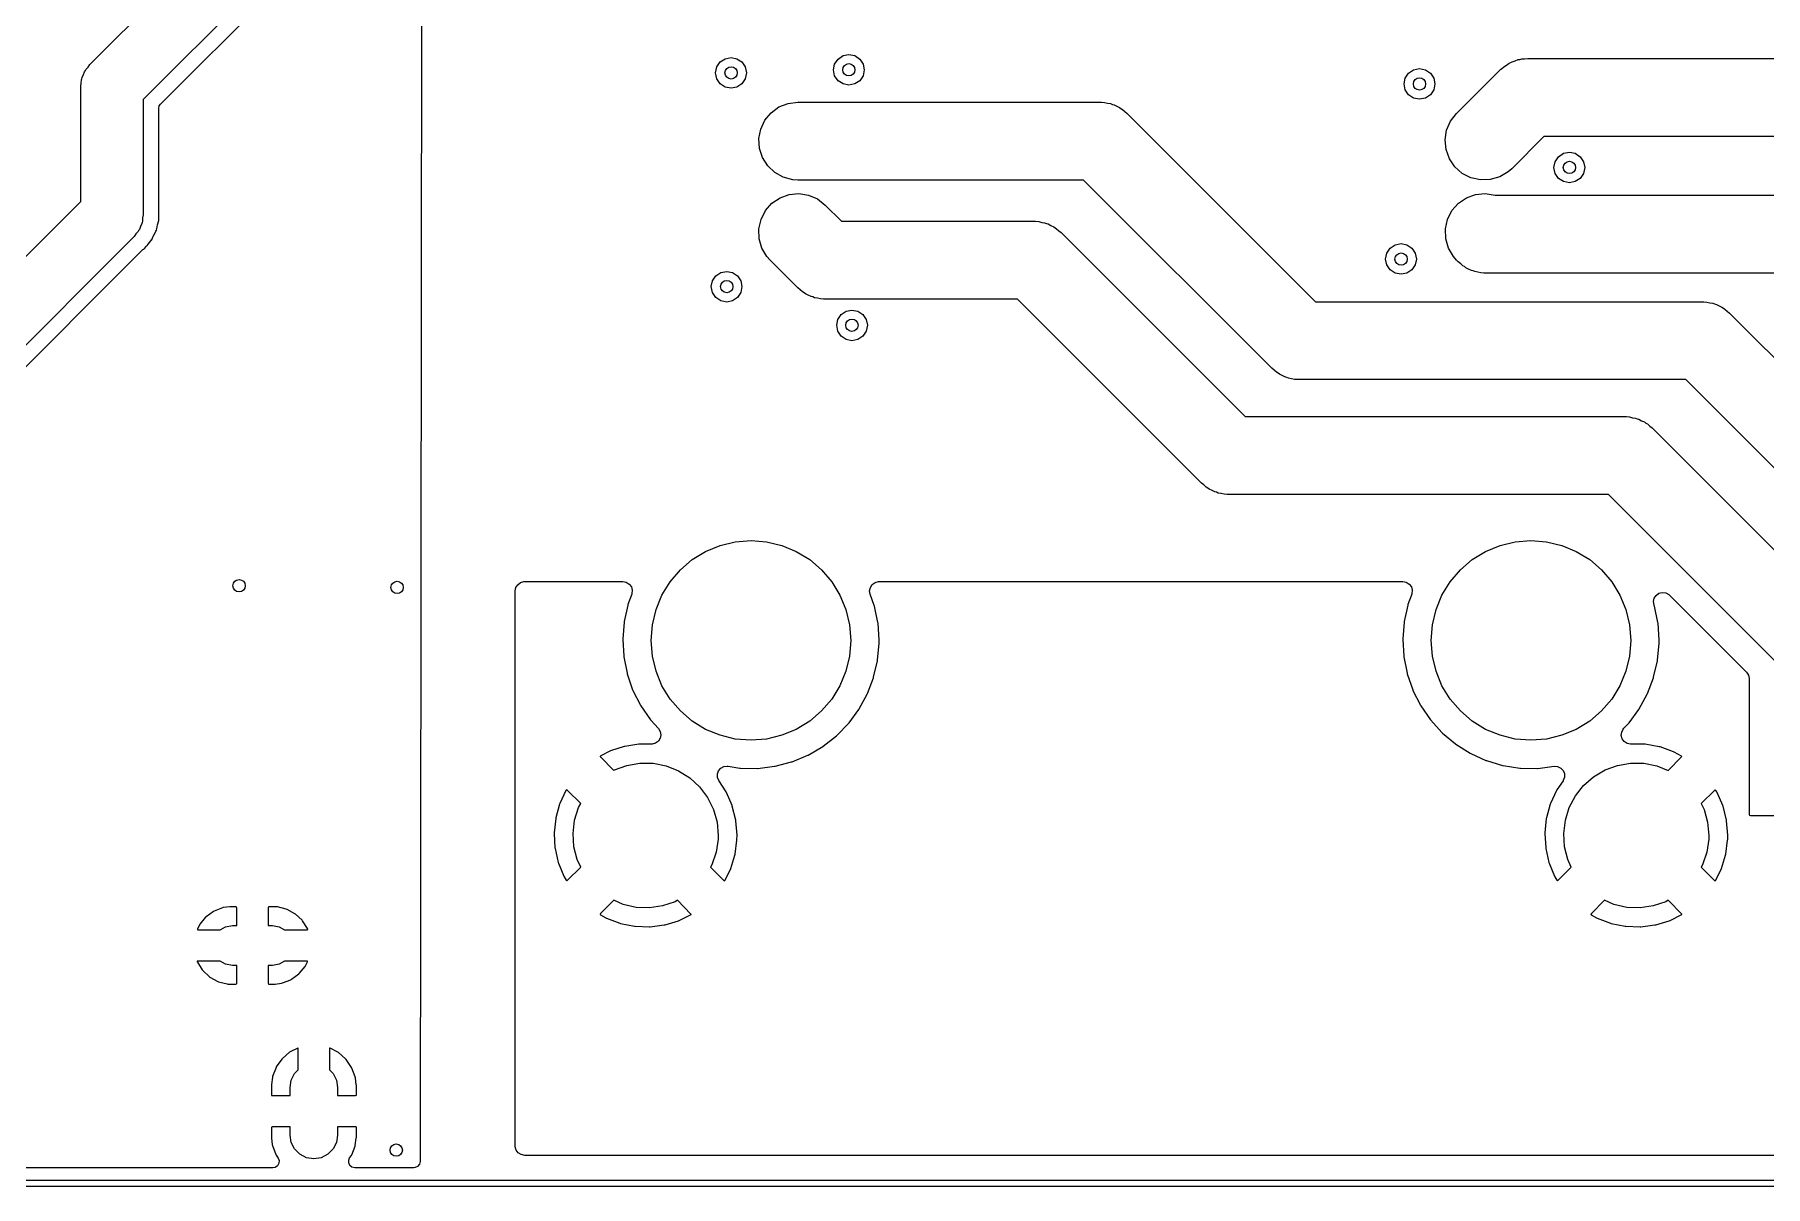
# Model space of a CAD drawing. Extents: x 0 to 4.25, y -4.33 to 0.
# Drawn here: x 1.532 to 2.641, y -4.333 to -3.594 of the extents above; entities that cross this region are included whole.
import ezdxf

# ---------------------------------------------------------------- set-up
doc = ezdxf.new("R2010")
doc.units = 0
doc.header["$MEASUREMENT"] = 0
doc.layers.add('BLACK', color=7, linetype='CONTINUOUS')

msp = doc.modelspace()

# ---------------------------------------------------------------- linework, layer by layer
at = {"layer": 'BLACK', "linetype": 'CONTINUOUS'}
for p, q in [((1.567, -3.6135), (1.7379, -3.4426)), ((1.7487, -3.4884), (1.6011, -3.636)), ((1.6123, -3.6389), (1.7388, -3.5124)), ((1.7795, -3.578), (1.7786, -4.3167)), ((1.5641, -3.6174), (1.5644, -3.6167)), ((1.5644, -3.6167), (1.5658, -3.6152)), ((1.5658, -3.6152), (1.567, -3.6135)), ((1.9681, -3.6189), (1.9689, -3.6151)), ((1.9689, -3.6151), (1.971, -3.6119)), ((1.971, -3.6119), (1.9742, -3.6098)), ((1.9742, -3.6098), (1.978, -3.6091)), ((1.978, -3.6091), (1.9817, -3.6098)), ((1.9817, -3.6098), (1.9849, -3.6119)), ((1.9849, -3.6119), (1.987, -3.6151)), ((1.987, -3.6151), (1.9878, -3.6189)), ((2.0437, -3.6169), (2.0444, -3.6132)), ((2.0444, -3.6132), (2.0466, -3.61)), ((2.0466, -3.61), (2.0498, -3.6078)), ((2.0498, -3.6078), (2.0535, -3.6071)), ((2.0535, -3.6071), (2.0573, -3.6078)), ((2.0573, -3.6078), (2.0605, -3.61)), ((2.0605, -3.61), (2.0626, -3.6132)), ((2.0626, -3.6132), (2.0634, -3.6169)), ((2.4155, -3.6169), (2.4193, -3.6161)), ((2.4193, -3.6161), (2.4231, -3.6169)), ((2.471, -3.617), (2.4714, -3.6166)), ((2.4714, -3.6166), (2.4716, -3.6164)), ((2.4716, -3.6164), (2.4719, -3.6162)), ((2.4719, -3.6162), (2.4734, -3.6149)), ((2.4734, -3.6149), (2.4751, -3.6139)), ((2.4751, -3.6139), (2.4767, -3.6127)), ((2.4767, -3.6127), (2.4778, -3.6123)), ((2.4778, -3.6123), (2.4788, -3.6117)), ((2.4788, -3.6117), (2.4807, -3.6111)), ((2.4807, -3.6111), (2.4825, -3.6104)), ((2.4825, -3.6104), (2.4837, -3.6103)), ((2.4837, -3.6103), (2.4848, -3.6099)), ((2.4848, -3.6099), (2.4867, -3.6099)), ((2.4867, -3.6099), (2.4887, -3.6096)), ((2.4887, -3.6096), (2.8231, -3.6096)), ((1.5611, -3.6274), (1.5615, -3.6254)), ((1.5611, -3.6277), (1.5611, -3.6274)), ((1.5611, -3.7013), (1.5611, -3.6277)), ((1.5615, -3.6254), (1.5616, -3.6234)), ((1.5616, -3.6234), (1.5619, -3.6226)), ((1.5619, -3.6226), (1.562, -3.6218)), ((1.562, -3.6218), (1.5629, -3.62)), ((1.5629, -3.62), (1.5636, -3.6181)), ((1.5636, -3.6181), (1.5641, -3.6174)), ((1.9689, -3.6227), (1.9681, -3.6189)), ((1.971, -3.6259), (1.9689, -3.6227)), ((1.9742, -3.628), (1.971, -3.6259)), ((1.9849, -3.6259), (1.9817, -3.628)), ((1.987, -3.6227), (1.9849, -3.6259)), ((1.9878, -3.6189), (1.987, -3.6227)), ((2.0444, -3.6207), (2.0437, -3.6169)), ((2.0466, -3.6239), (2.0444, -3.6207)), ((2.0498, -3.626), (2.0466, -3.6239)), ((2.0535, -3.6268), (2.0498, -3.626)), ((2.0573, -3.626), (2.0535, -3.6268)), ((2.0605, -3.6239), (2.0573, -3.626)), ((2.0626, -3.6207), (2.0605, -3.6239)), ((2.0634, -3.6169), (2.0626, -3.6207)), ((2.4095, -3.626), (2.4102, -3.6222)), ((2.4102, -3.6298), (2.4095, -3.626)), ((2.4102, -3.6222), (2.4123, -3.619)), ((2.4123, -3.619), (2.4155, -3.6169)), ((2.4231, -3.6169), (2.4263, -3.619)), ((2.4263, -3.619), (2.4284, -3.6222)), ((2.4284, -3.6222), (2.4291, -3.626)), ((2.4291, -3.626), (2.4284, -3.6298)), ((2.4431, -3.6449), (2.471, -3.617)), ((1.6011, -3.636), (1.6011, -3.7096)), ((1.6115, -3.64), (1.6123, -3.6389)), ((1.978, -3.6287), (1.9742, -3.628)), ((1.9817, -3.628), (1.978, -3.6287)), ((2.0087, -3.6407), (2.0145, -3.6384)), ((2.0145, -3.6384), (2.0208, -3.6376)), ((2.0208, -3.6376), (2.2143, -3.6376)), ((2.2143, -3.6376), (2.2148, -3.6376)), ((2.2148, -3.6376), (2.2151, -3.6376)), ((2.2151, -3.6376), (2.2155, -3.6377)), ((2.2155, -3.6377), (2.2174, -3.6378)), ((2.2174, -3.6378), (2.2193, -3.6383)), ((2.2193, -3.6383), (2.2213, -3.6386)), ((2.2213, -3.6386), (2.2224, -3.6391)), ((2.4123, -3.6329), (2.4102, -3.6298)), ((2.4155, -3.6351), (2.4123, -3.6329)), ((2.4193, -3.6358), (2.4155, -3.6351)), ((2.4231, -3.6351), (2.4193, -3.6358)), ((2.4263, -3.6329), (2.4231, -3.6351)), ((2.4284, -3.6298), (2.4263, -3.6329)), ((1.6111, -3.6418), (1.6115, -3.64)), ((1.6111, -3.7091), (1.6111, -3.6418)), ((1.997, -3.6549), (1.9996, -3.6492)), ((1.9996, -3.6492), (2.0036, -3.6444)), ((2.0036, -3.6444), (2.0087, -3.6407)), ((2.2224, -3.6391), (2.2235, -3.6393)), ((2.2235, -3.6393), (2.2252, -3.6403)), ((2.2252, -3.6403), (2.227, -3.6411)), ((2.227, -3.6411), (2.2279, -3.6418)), ((2.2279, -3.6418), (2.229, -3.6424)), ((2.229, -3.6424), (2.2304, -3.6437)), ((2.2304, -3.6437), (2.232, -3.6449)), ((2.232, -3.6449), (2.3526, -3.7656)), ((2.4367, -3.6556), (2.4392, -3.6499)), ((2.4392, -3.6499), (2.4431, -3.6449)), ((1.9958, -3.661), (1.997, -3.6549)), ((1.9962, -3.6673), (1.9958, -3.661)), ((2.4358, -3.6618), (2.4367, -3.6556)), ((2.4991, -3.6597), (2.4784, -3.6803)), ((2.8335, -3.6597), (2.4991, -3.6597)), ((1.9981, -3.6732), (1.9962, -3.6673)), ((2.4364, -3.6681), (2.4358, -3.6618)), ((2.4385, -3.674), (2.4364, -3.6681)), ((2.5084, -3.6726), (2.5116, -3.6704)), ((2.5116, -3.6704), (2.5154, -3.6697)), ((2.5154, -3.6697), (2.5191, -3.6704)), ((2.5191, -3.6704), (2.5223, -3.6726)), ((2.0015, -3.6785), (1.9981, -3.6732)), ((2.0061, -3.6828), (2.0015, -3.6785)), ((2.0115, -3.6858), (2.0061, -3.6828)), ((2.442, -3.6791), (2.4385, -3.674)), ((2.4467, -3.6833), (2.442, -3.6791)), ((2.4523, -3.6861), (2.4467, -3.6833)), ((2.4761, -3.6824), (2.4707, -3.6855)), ((2.4784, -3.6803), (2.4761, -3.6824)), ((2.5055, -3.6795), (2.5063, -3.6758)), ((2.5063, -3.6833), (2.5055, -3.6795)), ((2.5063, -3.6758), (2.5084, -3.6726)), ((2.5084, -3.6865), (2.5063, -3.6833)), ((2.5223, -3.6726), (2.5244, -3.6758)), ((2.5244, -3.6833), (2.5223, -3.6865)), ((2.5244, -3.6758), (2.5252, -3.6795)), ((2.5252, -3.6795), (2.5244, -3.6833)), ((2.0176, -3.6874), (2.0115, -3.6858)), ((2.0208, -3.6876), (2.0176, -3.6874)), ((2.2039, -3.6876), (2.0208, -3.6876)), ((2.3246, -3.8082), (2.2039, -3.6876)), ((2.4584, -3.6875), (2.4523, -3.6861)), ((2.4647, -3.6873), (2.4584, -3.6875)), ((2.4707, -3.6855), (2.4647, -3.6873)), ((2.5116, -3.6886), (2.5084, -3.6865)), ((2.5154, -3.6894), (2.5116, -3.6886)), ((2.5191, -3.6886), (2.5154, -3.6894)), ((2.5223, -3.6865), (2.5191, -3.6886)), ((1.4347, -3.8278), (1.5611, -3.7013)), ((2.0001, -3.7072), (2.0042, -3.7025)), ((2.0042, -3.7025), (2.0094, -3.699)), ((2.0094, -3.699), (2.0153, -3.6969)), ((2.0153, -3.6969), (2.0215, -3.6963)), ((2.0215, -3.6963), (2.0277, -3.6972)), ((2.0277, -3.6972), (2.0335, -3.6997)), ((2.0335, -3.6997), (2.0384, -3.7036)), ((2.0384, -3.7036), (2.0488, -3.714)), ((2.4401, -3.7072), (2.4442, -3.7025)), ((2.4442, -3.7025), (2.4494, -3.699)), ((2.4494, -3.699), (2.4553, -3.6969)), ((2.4553, -3.6969), (2.4615, -3.6963)), ((2.4615, -3.6963), (2.4677, -3.6972)), ((2.4677, -3.6972), (2.4678, -3.6973)), ((2.4678, -3.6973), (2.8638, -3.6973)), ((1.6003, -3.7155), (1.5994, -3.7173)), ((1.6004, -3.7147), (1.6003, -3.7155)), ((1.6007, -3.7139), (1.6004, -3.7147)), ((1.6008, -3.7119), (1.6007, -3.7139)), ((1.6011, -3.7098), (1.6008, -3.7119)), ((1.6011, -3.7096), (1.6011, -3.7098)), ((1.6098, -3.7189), (1.6104, -3.7163)), ((1.6104, -3.7162), (1.6111, -3.7135)), ((1.6104, -3.7163), (1.6104, -3.7162)), ((1.6111, -3.7092), (1.6111, -3.7091)), ((1.6112, -3.7121), (1.6111, -3.7092)), ((1.6111, -3.7127), (1.6112, -3.7121)), ((1.6111, -3.7129), (1.6112, -3.7127)), ((1.6112, -3.7127), (1.6111, -3.7127)), ((1.6111, -3.7132), (1.6111, -3.7129)), ((1.6111, -3.7129), (1.6111, -3.7129)), ((1.6111, -3.7135), (1.6111, -3.7132)), ((1.9959, -3.7189), (1.9972, -3.7128)), ((1.9972, -3.7128), (2.0001, -3.7072)), ((2.0488, -3.714), (2.1721, -3.714)), ((2.1721, -3.714), (2.1726, -3.714)), ((2.1726, -3.714), (2.1728, -3.714)), ((2.1728, -3.714), (2.1732, -3.714)), ((2.1732, -3.714), (2.1752, -3.7142)), ((2.1752, -3.7142), (2.1771, -3.7147)), ((2.1771, -3.7147), (2.179, -3.715)), ((2.179, -3.715), (2.1801, -3.7154)), ((2.1801, -3.7154), (2.1812, -3.7157)), ((2.1812, -3.7157), (2.183, -3.7167)), ((2.183, -3.7167), (2.1848, -3.7175)), ((2.4359, -3.7189), (2.4372, -3.7128)), ((2.4372, -3.7128), (2.4401, -3.7072)), ((1.5953, -3.7237), (1.4642, -3.8549)), ((1.5965, -3.7221), (1.5953, -3.7237)), ((1.5979, -3.7206), (1.5965, -3.7221)), ((1.5982, -3.7199), (1.5979, -3.7206)), ((1.5987, -3.7192), (1.5982, -3.7199)), ((1.5994, -3.7173), (1.5987, -3.7192)), ((1.6044, -3.7286), (1.6061, -3.7265)), ((1.6061, -3.7265), (1.6065, -3.726)), ((1.6065, -3.726), (1.6066, -3.7258)), ((1.6065, -3.726), (1.6065, -3.726)), ((1.6066, -3.7258), (1.6069, -3.7253)), ((1.6066, -3.7258), (1.6066, -3.7258)), ((1.6069, -3.7253), (1.608, -3.7228)), ((1.608, -3.7228), (1.6081, -3.7227)), ((1.6081, -3.7227), (1.6093, -3.7203)), ((1.6093, -3.7203), (1.6096, -3.7197)), ((1.6096, -3.7196), (1.6098, -3.7189)), ((1.6096, -3.7197), (1.6096, -3.7196)), ((1.6096, -3.7196), (1.6096, -3.7196)), ((1.6096, -3.7197), (1.6096, -3.7197)), ((1.9961, -3.7252), (1.9959, -3.7189)), ((1.9978, -3.7312), (1.9961, -3.7252)), ((2.1848, -3.7175), (2.1857, -3.7182)), ((2.1857, -3.7182), (2.1867, -3.7188)), ((2.1867, -3.7188), (2.1882, -3.7201)), ((2.1882, -3.7201), (2.1897, -3.7213)), ((2.1897, -3.7213), (2.3076, -3.8392)), ((2.4361, -3.7252), (2.4359, -3.7189)), ((2.4378, -3.7312), (2.4361, -3.7252)), ((1.4811, -3.852), (1.6005, -3.7326)), ((1.6005, -3.7326), (1.601, -3.7322)), ((1.601, -3.7322), (1.6015, -3.7318)), ((1.6015, -3.7318), (1.6019, -3.7315)), ((1.6019, -3.7315), (1.6031, -3.7301)), ((1.6031, -3.7301), (1.6033, -3.7298)), ((1.6033, -3.7298), (1.6035, -3.7296)), ((1.6035, -3.7296), (1.6037, -3.7295)), ((1.6037, -3.7295), (1.6043, -3.7287)), ((1.6043, -3.7287), (1.6044, -3.7286)), ((2.001, -3.7366), (1.9978, -3.7312)), ((2.0031, -3.7389), (2.001, -3.7366)), ((2.3976, -3.7382), (2.3984, -3.7344)), ((2.3984, -3.742), (2.3976, -3.7382)), ((2.3984, -3.7344), (2.4005, -3.7312)), ((2.4005, -3.7312), (2.4037, -3.7291)), ((2.4037, -3.7291), (2.4075, -3.7283)), ((2.4075, -3.7283), (2.4112, -3.7291)), ((2.4112, -3.7291), (2.4144, -3.7312)), ((2.4144, -3.7312), (2.4166, -3.7344)), ((2.4166, -3.7344), (2.4173, -3.7382)), ((2.4173, -3.7382), (2.4166, -3.742)), ((2.441, -3.7366), (2.4378, -3.7312)), ((2.4431, -3.7389), (2.441, -3.7366)), ((1.9661, -3.7521), (1.9682, -3.7489)), ((1.9682, -3.7489), (1.9714, -3.7468)), ((1.9714, -3.7468), (1.9752, -3.7461)), ((1.9752, -3.7461), (1.979, -3.7468)), ((1.979, -3.7468), (1.9822, -3.7489)), ((1.9822, -3.7489), (1.9843, -3.7521)), ((2.0208, -3.7567), (2.0031, -3.7389)), ((2.4005, -3.7452), (2.3984, -3.742)), ((2.4037, -3.7473), (2.4005, -3.7452)), ((2.4075, -3.748), (2.4037, -3.7473)), ((2.4112, -3.7473), (2.4075, -3.748)), ((2.4144, -3.7452), (2.4112, -3.7473)), ((2.4166, -3.742), (2.4144, -3.7452)), ((2.4441, -3.74), (2.4431, -3.7389)), ((2.4457, -3.7412), (2.4441, -3.74)), ((2.4471, -3.7425), (2.4457, -3.7412)), ((2.4481, -3.7431), (2.4471, -3.7425)), ((2.4491, -3.7438), (2.4481, -3.7431)), ((2.4508, -3.7446), (2.4491, -3.7438)), ((2.4526, -3.7455), (2.4508, -3.7446)), ((2.4537, -3.7458), (2.4526, -3.7455)), ((2.4548, -3.7463), (2.4537, -3.7458)), ((2.4567, -3.7466), (2.4548, -3.7463)), ((2.4586, -3.7471), (2.4567, -3.7466)), ((2.4606, -3.7472), (2.4586, -3.7471)), ((2.461, -3.7473), (2.4606, -3.7472)), ((2.4612, -3.7473), (2.461, -3.7473)), ((2.4618, -3.7473), (2.4612, -3.7473)), ((2.8742, -3.7473), (2.4618, -3.7473)), ((1.9653, -3.7559), (1.9661, -3.7521)), ((1.9661, -3.7597), (1.9653, -3.7559)), ((1.9682, -3.7629), (1.9661, -3.7597)), ((1.9843, -3.7597), (1.9822, -3.7629)), ((1.9843, -3.7521), (1.985, -3.7559)), ((1.985, -3.7559), (1.9843, -3.7597)), ((2.0223, -3.7579), (2.0208, -3.7567)), ((2.0238, -3.7592), (2.0223, -3.7579)), ((2.0248, -3.7598), (2.0238, -3.7592)), ((2.0257, -3.7605), (2.0248, -3.7598)), ((2.0275, -3.7613), (2.0257, -3.7605)), ((1.9714, -3.765), (1.9682, -3.7629)), ((1.9752, -3.7658), (1.9714, -3.765)), ((1.979, -3.765), (1.9752, -3.7658)), ((1.9822, -3.7629), (1.979, -3.765)), ((2.0293, -3.7622), (2.0275, -3.7613)), ((2.0304, -3.7625), (2.0293, -3.7622)), ((2.0315, -3.763), (2.0304, -3.7625)), ((2.0334, -3.7633), (2.0315, -3.763)), ((2.0353, -3.7638), (2.0334, -3.7633)), ((2.0373, -3.7639), (2.0353, -3.7638)), ((2.0377, -3.764), (2.0373, -3.7639)), ((2.0379, -3.7639), (2.0377, -3.764)), ((2.0385, -3.764), (2.0379, -3.7639)), ((2.1617, -3.764), (2.0385, -3.764)), ((2.0486, -3.7738), (2.0518, -3.7716)), ((2.0518, -3.7716), (2.0555, -3.7709)), ((2.0555, -3.7709), (2.0593, -3.7716)), ((2.0593, -3.7716), (2.0625, -3.7738)), ((2.2796, -3.8819), (2.1617, -3.764)), ((2.3526, -3.7656), (2.6004, -3.7656)), ((2.6004, -3.7656), (2.6009, -3.7656)), ((2.6009, -3.7656), (2.6012, -3.7656)), ((2.6012, -3.7656), (2.6016, -3.7656)), ((2.6016, -3.7656), (2.6035, -3.7658)), ((2.6035, -3.7658), (2.6054, -3.7662)), ((2.6054, -3.7662), (2.6074, -3.7665)), ((2.6074, -3.7665), (2.6084, -3.767)), ((2.6084, -3.767), (2.6096, -3.7673)), ((2.6096, -3.7673), (2.6113, -3.7683)), ((2.6113, -3.7683), (2.6131, -3.769)), ((2.6131, -3.769), (2.6141, -3.7698)), ((2.6141, -3.7698), (2.6151, -3.7703)), ((2.6151, -3.7703), (2.6165, -3.7717)), ((2.6165, -3.7717), (2.6181, -3.7729)), ((2.0457, -3.7807), (2.0464, -3.7769)), ((2.0464, -3.7845), (2.0457, -3.7807)), ((2.0464, -3.7769), (2.0486, -3.7738)), ((2.0625, -3.7738), (2.0646, -3.7769)), ((2.0646, -3.7769), (2.0654, -3.7807)), ((2.0654, -3.7807), (2.0646, -3.7845)), ((2.6181, -3.7729), (2.7123, -3.8671)), ((2.0486, -3.7877), (2.0464, -3.7845)), ((2.0518, -3.7898), (2.0486, -3.7877)), ((2.0555, -3.7906), (2.0518, -3.7898)), ((2.0593, -3.7898), (2.0555, -3.7906)), ((2.0625, -3.7877), (2.0593, -3.7898)), ((2.0646, -3.7845), (2.0625, -3.7877)), ((2.3261, -3.8094), (2.3246, -3.8082)), ((2.3276, -3.8108), (2.3261, -3.8094)), ((2.3286, -3.8114), (2.3276, -3.8108)), ((2.3295, -3.8121), (2.3286, -3.8114)), ((2.3313, -3.8129), (2.3295, -3.8121)), ((2.333, -3.8138), (2.3313, -3.8129)), ((2.3342, -3.8141), (2.333, -3.8138)), ((2.3353, -3.8146), (2.3342, -3.8141)), ((2.3372, -3.8149), (2.3353, -3.8146)), ((2.3391, -3.8154), (2.3372, -3.8149)), ((2.3411, -3.8155), (2.3391, -3.8154)), ((2.3415, -3.8155), (2.3411, -3.8155)), ((2.3417, -3.8155), (2.3415, -3.8155)), ((2.3422, -3.8155), (2.3417, -3.8155)), ((2.59, -3.8155), (2.3422, -3.8155)), ((2.6843, -3.9098), (2.59, -3.8155)), ((2.3076, -3.8392), (2.5508, -3.8392)), ((2.5508, -3.8392), (2.5513, -3.8392)), ((2.5513, -3.8392), (2.5516, -3.8392)), ((2.5516, -3.8392), (2.552, -3.8392)), ((2.552, -3.8392), (2.5539, -3.8394)), ((2.5539, -3.8394), (2.5558, -3.8399)), ((2.5558, -3.8399), (2.5578, -3.8402)), ((2.5578, -3.8402), (2.5589, -3.8406)), ((2.5589, -3.8406), (2.56, -3.8409)), ((2.56, -3.8409), (2.5617, -3.8419)), ((2.5617, -3.8419), (2.5635, -3.8426)), ((2.5635, -3.8426), (2.5644, -3.8434)), ((2.5644, -3.8434), (2.5655, -3.8439)), ((2.5655, -3.8439), (2.5669, -3.8453)), ((2.5669, -3.8453), (2.5685, -3.8465)), ((2.5685, -3.8465), (2.6848, -3.9628)), ((2.2811, -3.883), (2.2796, -3.8819)), ((2.2826, -3.8844), (2.2811, -3.883)), ((2.2836, -3.885), (2.2826, -3.8844)), ((2.2845, -3.8857), (2.2836, -3.885)), ((2.2863, -3.8865), (2.2845, -3.8857)), ((2.288, -3.8874), (2.2863, -3.8865)), ((2.2892, -3.8877), (2.288, -3.8874)), ((2.2903, -3.8882), (2.2892, -3.8877)), ((2.2922, -3.8885), (2.2903, -3.8882)), ((2.2941, -3.889), (2.2922, -3.8885)), ((2.2961, -3.8891), (2.2941, -3.889)), ((2.2965, -3.8892), (2.2961, -3.8891)), ((2.2967, -3.8891), (2.2965, -3.8892)), ((2.2972, -3.8892), (2.2967, -3.8891)), ((2.5404, -3.8892), (2.2972, -3.8892)), ((2.6567, -4.0055), (2.5404, -3.8892)), ((1.9531, -3.9309), (1.9617, -3.9257)), ((1.9617, -3.9257), (1.971, -3.9218)), ((1.971, -3.9218), (1.9807, -3.9195)), ((1.9807, -3.9195), (1.9908, -3.9187)), ((1.9908, -3.9187), (2.0008, -3.9195)), ((2.0008, -3.9195), (2.0105, -3.9218)), ((2.0105, -3.9218), (2.0198, -3.9257)), ((2.0198, -3.9257), (2.0284, -3.9309)), ((2.4531, -3.9309), (2.4617, -3.9257)), ((2.4617, -3.9257), (2.471, -3.9218)), ((2.471, -3.9218), (2.4807, -3.9195)), ((2.4807, -3.9195), (2.4907, -3.9187)), ((2.4907, -3.9187), (2.5008, -3.9195)), ((2.5008, -3.9195), (2.5105, -3.9218)), ((2.5105, -3.9218), (2.5198, -3.9257)), ((2.5198, -3.9257), (2.5284, -3.9309)), ((1.939, -3.9451), (1.9455, -3.9374)), ((1.9455, -3.9374), (1.9531, -3.9309)), ((2.0284, -3.9309), (2.036, -3.9374)), ((2.036, -3.9374), (2.0425, -3.9451)), ((2.439, -3.9451), (2.4455, -3.9374)), ((2.4455, -3.9374), (2.4531, -3.9309)), ((2.5284, -3.9309), (2.536, -3.9374)), ((2.536, -3.9374), (2.5425, -3.9451)), ((1.8397, -3.951), (1.8401, -3.9488)), ((1.8401, -3.9488), (1.8413, -3.947)), ((1.8413, -3.947), (1.843, -3.9456)), ((1.843, -3.9456), (1.8451, -3.945)), ((1.8451, -3.945), (1.8457, -3.945)), ((1.8457, -3.945), (1.9087, -3.945)), ((1.9087, -3.945), (1.9108, -3.9454)), ((1.9108, -3.9454), (1.9127, -3.9466)), ((1.9127, -3.9466), (1.9141, -3.9483)), ((1.9141, -3.9483), (1.9146, -3.9505)), ((1.9337, -3.9536), (1.939, -3.9451)), ((2.0425, -3.9451), (2.0478, -3.9536)), ((2.0668, -3.9508), (2.0673, -3.9487)), ((2.0673, -3.9487), (2.0685, -3.9468)), ((2.0685, -3.9468), (2.0703, -3.9455)), ((2.0703, -3.9455), (2.0725, -3.945)), ((2.0725, -3.945), (2.0728, -3.945)), ((2.0728, -3.945), (2.4087, -3.945)), ((2.4087, -3.945), (2.4108, -3.9454)), ((2.4108, -3.9454), (2.4127, -3.9466)), ((2.4127, -3.9466), (2.4141, -3.9483)), ((2.4141, -3.9483), (2.4146, -3.9505)), ((2.4337, -3.9536), (2.439, -3.9451)), ((2.5425, -3.9451), (2.5478, -3.9536)), ((1.8397, -4.1065), (1.8397, -3.951)), ((1.9118, -3.96), (1.9095, -3.9705)), ((1.9119, -3.9596), (1.9118, -3.96)), ((1.9143, -3.9531), (1.9119, -3.9596)), ((1.9144, -3.9526), (1.9143, -3.9531)), ((1.9146, -3.9505), (1.9144, -3.9526)), ((1.9299, -3.9629), (1.9337, -3.9536)), ((2.0478, -3.9536), (2.0516, -3.9629)), ((2.0672, -3.953), (2.0668, -3.9508)), ((2.0698, -3.9604), (2.0672, -3.953)), ((2.0699, -3.9608), (2.0698, -3.9604)), ((2.0721, -3.9713), (2.0699, -3.9608)), ((2.4118, -3.96), (2.4095, -3.9705)), ((2.4119, -3.9596), (2.4118, -3.96)), ((2.4143, -3.9531), (2.4119, -3.9596)), ((2.4144, -3.9526), (2.4143, -3.9531)), ((2.4146, -3.9505), (2.4144, -3.9526)), ((2.4299, -3.9629), (2.4337, -3.9536)), ((2.5478, -3.9536), (2.5516, -3.9629)), ((2.5693, -3.9578), (2.5698, -3.9556)), ((2.5697, -3.96), (2.5693, -3.9578)), ((2.5698, -3.9604), (2.5697, -3.96)), ((2.5698, -3.9556), (2.571, -3.9538)), ((2.5699, -3.9608), (2.5698, -3.9604)), ((2.5721, -3.9713), (2.5699, -3.9608)), ((2.571, -3.9538), (2.5728, -3.9525)), ((2.5728, -3.9525), (2.5749, -3.952)), ((2.5749, -3.952), (2.5771, -3.9522)), ((2.5771, -3.9522), (2.5791, -3.9533)), ((2.5791, -3.9533), (2.5795, -3.9537)), ((2.5795, -3.9537), (2.6289, -4.0031)), ((1.9095, -3.9709), (1.9086, -3.9816)), ((1.9095, -3.9705), (1.9095, -3.9709)), ((1.9276, -3.9727), (1.9299, -3.9629)), ((2.0516, -3.9629), (2.0539, -3.9727)), ((2.0722, -3.9717), (2.0721, -3.9713)), ((2.0729, -3.9826), (2.0722, -3.9717)), ((2.4095, -3.9709), (2.4086, -3.9816)), ((2.4095, -3.9705), (2.4095, -3.9709)), ((2.4276, -3.9727), (2.4299, -3.9629)), ((2.5516, -3.9629), (2.5539, -3.9727)), ((2.5722, -3.9717), (2.5721, -3.9713)), ((2.5729, -3.9826), (2.5722, -3.9717)), ((1.9086, -3.9816), (1.9086, -3.982)), ((1.9086, -3.982), (1.9092, -3.9928)), ((1.9268, -3.9827), (1.9276, -3.9727)), ((1.9276, -3.9927), (1.9268, -3.9827)), ((2.0539, -3.9727), (2.0547, -3.9827)), ((2.0547, -3.9827), (2.0539, -3.9927)), ((2.0729, -3.9828), (2.0729, -3.9826)), ((2.0729, -3.9843), (2.0729, -3.9828)), ((2.4086, -3.9816), (2.4086, -3.982)), ((2.4086, -3.982), (2.4092, -3.9928)), ((2.4268, -3.9827), (2.4276, -3.9727)), ((2.4276, -3.9927), (2.4268, -3.9827)), ((2.5539, -3.9727), (2.5547, -3.9827)), ((2.5547, -3.9827), (2.5539, -3.9927)), ((2.5729, -3.9828), (2.5729, -3.9826)), ((2.5729, -3.9843), (2.5729, -3.9828)), ((1.9092, -3.9928), (1.9093, -3.9932)), ((1.9093, -3.9932), (1.9114, -4.0037)), ((1.9299, -4.0024), (1.9276, -3.9927)), ((2.0539, -3.9927), (2.0516, -4.0024)), ((2.0719, -3.9953), (2.0729, -3.9845)), ((2.0729, -3.9845), (2.0729, -3.9843)), ((2.4092, -3.9928), (2.4093, -3.9932)), ((2.4093, -3.9932), (2.4114, -4.0037)), ((2.4299, -4.0024), (2.4276, -3.9927)), ((2.5539, -3.9927), (2.5516, -4.0024)), ((2.5719, -3.9953), (2.5729, -3.9845)), ((2.5729, -3.9845), (2.5729, -3.9843)), ((1.9114, -4.0037), (1.9115, -4.0041)), ((1.9115, -4.0041), (1.9149, -4.0143)), ((1.9337, -4.0117), (1.9299, -4.0024)), ((2.0516, -4.0024), (2.0478, -4.0117)), ((2.0694, -4.0062), (2.0718, -3.9957)), ((2.0718, -3.9957), (2.0719, -3.9953)), ((2.4114, -4.0037), (2.4115, -4.0041)), ((2.4115, -4.0041), (2.415, -4.0143)), ((2.4337, -4.0117), (2.4299, -4.0024)), ((2.5516, -4.0024), (2.5478, -4.0117)), ((2.5694, -4.0062), (2.5718, -3.9957)), ((2.5718, -3.9957), (2.5719, -3.9953)), ((2.6289, -4.0031), (2.6301, -4.0049)), ((2.6301, -4.0049), (2.6307, -4.007)), ((1.9149, -4.0143), (1.9151, -4.0147)), ((1.9151, -4.0147), (1.92, -4.0243)), ((1.939, -4.0203), (1.9337, -4.0117)), ((2.0478, -4.0117), (2.0425, -4.0203)), ((2.0655, -4.0167), (2.0693, -4.0066)), ((2.0693, -4.0066), (2.0694, -4.0062)), ((2.415, -4.0143), (2.4151, -4.0147)), ((2.4151, -4.0147), (2.42, -4.0243)), ((2.439, -4.0203), (2.4337, -4.0117)), ((2.5478, -4.0117), (2.5425, -4.0203)), ((2.5655, -4.0167), (2.5693, -4.0066)), ((2.5693, -4.0066), (2.5694, -4.0062)), ((2.6307, -4.007), (2.6307, -4.0073)), ((2.6307, -4.0073), (2.6307, -4.0942)), ((1.92, -4.0243), (1.9202, -4.0247)), ((1.9202, -4.0247), (1.9263, -4.0335)), ((1.9455, -4.0279), (1.939, -4.0203)), ((2.0425, -4.0203), (2.036, -4.0279)), ((2.0536, -4.0355), (2.06, -4.0269)), ((2.06, -4.0269), (2.0602, -4.0265)), ((2.0602, -4.0265), (2.0653, -4.0171)), ((2.0653, -4.0171), (2.0655, -4.0167)), ((2.42, -4.0243), (2.4202, -4.0247)), ((2.4202, -4.0247), (2.4263, -4.0335)), ((2.4455, -4.0279), (2.439, -4.0203)), ((2.5425, -4.0203), (2.536, -4.0279)), ((2.5536, -4.0355), (2.56, -4.0269)), ((2.56, -4.0269), (2.5602, -4.0265)), ((2.5602, -4.0265), (2.5653, -4.0171)), ((2.5653, -4.0171), (2.5655, -4.0167)), ((1.9263, -4.0335), (1.9265, -4.0339)), ((1.9265, -4.0339), (1.9314, -4.0392)), ((1.9531, -4.0344), (1.9455, -4.0279)), ((1.9617, -4.0397), (1.9531, -4.0344)), ((2.0284, -4.0344), (2.0198, -4.0397)), ((2.036, -4.0279), (2.0284, -4.0344)), ((2.0459, -4.0436), (2.0534, -4.0358)), ((2.0534, -4.0358), (2.0536, -4.0355)), ((2.4263, -4.0335), (2.4265, -4.0339)), ((2.4265, -4.0339), (2.4337, -4.0418)), ((2.4531, -4.0344), (2.4455, -4.0279)), ((2.4617, -4.0397), (2.4531, -4.0344)), ((2.5284, -4.0344), (2.5198, -4.0397)), ((2.536, -4.0279), (2.5284, -4.0344)), ((2.5503, -4.039), (2.5534, -4.0358)), ((2.5534, -4.0358), (2.5536, -4.0355)), ((1.9189, -4.0492), (1.9099, -4.0506)), ((1.9194, -4.0492), (1.9189, -4.0492)), ((1.9269, -4.0492), (1.9194, -4.0492)), ((1.9275, -4.0492), (1.9269, -4.0492)), ((1.9296, -4.0486), (1.9275, -4.0492)), ((1.9314, -4.0473), (1.9296, -4.0486)), ((1.9314, -4.0392), (1.9325, -4.0411)), ((1.9325, -4.0454), (1.9314, -4.0473)), ((1.9325, -4.0411), (1.9329, -4.0432)), ((1.9329, -4.0432), (1.9325, -4.0454)), ((1.971, -4.0435), (1.9617, -4.0397)), ((1.9807, -4.0459), (1.971, -4.0435)), ((1.9908, -4.0466), (1.9807, -4.0459)), ((2.0008, -4.0459), (1.9908, -4.0466)), ((2.0105, -4.0435), (2.0008, -4.0459)), ((2.0198, -4.0397), (2.0105, -4.0435)), ((2.0371, -4.0505), (2.0456, -4.0438)), ((2.0456, -4.0438), (2.0459, -4.0436)), ((2.4337, -4.0418), (2.434, -4.0421)), ((2.434, -4.0421), (2.4423, -4.049)), ((2.4423, -4.049), (2.4426, -4.0492)), ((2.4426, -4.0492), (2.4518, -4.055)), ((2.471, -4.0435), (2.4617, -4.0397)), ((2.4807, -4.0459), (2.471, -4.0435)), ((2.4907, -4.0466), (2.4807, -4.0459)), ((2.5008, -4.0459), (2.4907, -4.0466)), ((2.5105, -4.0435), (2.5008, -4.0459)), ((2.5198, -4.0397), (2.5105, -4.0435)), ((2.5486, -4.0436), (2.5489, -4.0415)), ((2.5492, -4.0458), (2.5486, -4.0436)), ((2.5489, -4.0415), (2.5499, -4.0395)), ((2.5505, -4.0475), (2.5492, -4.0458)), ((2.5499, -4.0395), (2.5503, -4.039)), ((2.5524, -4.0487), (2.5505, -4.0475)), ((2.5545, -4.0492), (2.5524, -4.0487)), ((2.5636, -4.0493), (2.5545, -4.0492)), ((2.564, -4.0493), (2.5636, -4.0493)), ((2.573, -4.0509), (2.564, -4.0493)), ((1.8945, -4.0567), (1.8941, -4.0571)), ((1.8941, -4.0571), (1.8941, -4.0573)), ((1.8941, -4.0573), (1.8942, -4.0573)), ((1.8942, -4.0573), (1.9028, -4.066)), ((1.9003, -4.0537), (1.8945, -4.0567)), ((1.9007, -4.0535), (1.9003, -4.0537)), ((1.9094, -4.0507), (1.9007, -4.0535)), ((1.9099, -4.0506), (1.9094, -4.0507)), ((2.0063, -4.0633), (2.0168, -4.0606)), ((2.0168, -4.0606), (2.0171, -4.0605)), ((2.0171, -4.0605), (2.0271, -4.0563)), ((2.0271, -4.0563), (2.0274, -4.0562)), ((2.0274, -4.0562), (2.0368, -4.0507)), ((2.0368, -4.0507), (2.0371, -4.0505)), ((2.4518, -4.055), (2.4521, -4.0552)), ((2.4521, -4.0552), (2.4619, -4.0596)), ((2.4619, -4.0596), (2.4623, -4.0597)), ((2.4623, -4.0597), (2.4726, -4.0628)), ((2.5735, -4.051), (2.573, -4.0509)), ((2.5821, -4.0541), (2.5735, -4.051)), ((2.5787, -4.066), (2.5871, -4.0576)), ((2.5825, -4.0543), (2.5821, -4.0541)), ((2.5873, -4.0569), (2.5825, -4.0543)), ((2.5871, -4.0576), (2.5874, -4.0571)), ((2.5874, -4.0571), (2.5873, -4.0569)), ((2.5873, -4.0569), (2.5873, -4.0569)), ((1.9028, -4.066), (1.9032, -4.0657)), ((1.9032, -4.0657), (1.9112, -4.0628)), ((1.9112, -4.0628), (1.9196, -4.0613)), ((1.9196, -4.0613), (1.9281, -4.0614)), ((1.9281, -4.0614), (1.9364, -4.0631)), ((1.9364, -4.0631), (1.9443, -4.0662)), ((1.9443, -4.0662), (1.9515, -4.0708)), ((1.9515, -4.0708), (1.9578, -4.0766)), ((1.9692, -4.0683), (1.97, -4.0662)), ((1.9693, -4.0705), (1.9692, -4.0683)), ((1.9701, -4.0725), (1.9693, -4.0705)), ((1.97, -4.0662), (1.9715, -4.0646)), ((1.9715, -4.0646), (1.9734, -4.0635)), ((1.9734, -4.0635), (1.9756, -4.0633)), ((1.9756, -4.0633), (1.9761, -4.0633)), ((1.9761, -4.0633), (1.9837, -4.0645)), ((1.9837, -4.0645), (1.9841, -4.0645)), ((1.9841, -4.0645), (1.9949, -4.0647)), ((1.9949, -4.0647), (1.9952, -4.0647)), ((1.9952, -4.0647), (2.0059, -4.0634)), ((2.0059, -4.0634), (2.0063, -4.0633)), ((2.4726, -4.0628), (2.473, -4.0629)), ((2.473, -4.0629), (2.4837, -4.0645)), ((2.4837, -4.0645), (2.4841, -4.0645)), ((2.4841, -4.0645), (2.4949, -4.0647)), ((2.4949, -4.0647), (2.4952, -4.0647)), ((2.4952, -4.0647), (2.5056, -4.0634)), ((2.5056, -4.0634), (2.5078, -4.0636)), ((2.5078, -4.0636), (2.5098, -4.0645)), ((2.5098, -4.0645), (2.5114, -4.0661)), ((2.5114, -4.0661), (2.5122, -4.0681)), ((2.5123, -4.0703), (2.5115, -4.0724)), ((2.5122, -4.0681), (2.5123, -4.0703)), ((2.5245, -4.0757), (2.5309, -4.0701)), ((2.5309, -4.0701), (2.5383, -4.0657)), ((2.5383, -4.0657), (2.5462, -4.0628)), ((2.5462, -4.0628), (2.5546, -4.0613)), ((2.5546, -4.0613), (2.5631, -4.0614)), ((2.5631, -4.0614), (2.5715, -4.0631)), ((2.5715, -4.0631), (2.5787, -4.066)), ((1.8721, -4.0789), (1.8683, -4.0872)), ((1.8723, -4.0786), (1.8721, -4.0789)), ((1.8725, -4.0785), (1.8723, -4.0786)), ((1.8731, -4.0788), (1.8725, -4.0785)), ((1.8816, -4.0873), (1.8731, -4.0788)), ((1.9578, -4.0766), (1.9629, -4.0834)), ((1.9748, -4.0797), (1.9701, -4.0725)), ((1.975, -4.0802), (1.9748, -4.0797)), ((1.9787, -4.0885), (1.975, -4.0802)), ((2.5072, -4.0789), (2.5033, -4.0872)), ((2.5074, -4.0785), (2.5072, -4.0789)), ((2.5113, -4.0728), (2.5074, -4.0785)), ((2.5115, -4.0724), (2.5113, -4.0728)), ((2.5153, -4.0899), (2.5193, -4.0823)), ((2.5193, -4.0823), (2.5245, -4.0757)), ((2.6086, -4.0786), (2.5999, -4.0873)), ((2.6088, -4.0785), (2.6086, -4.0786)), ((2.6093, -4.0789), (2.6088, -4.0785)), ((2.6098, -4.0797), (2.6093, -4.0789)), ((2.6101, -4.0802), (2.6098, -4.0797)), ((2.6137, -4.0885), (2.6101, -4.0802)), ((1.8681, -4.0877), (1.8657, -4.0964)), ((1.8683, -4.0872), (1.8681, -4.0877)), ((1.8777, -4.098), (1.8803, -4.0899)), ((1.8803, -4.0899), (1.8816, -4.0873)), ((1.9629, -4.0834), (1.9667, -4.091)), ((1.9667, -4.091), (1.969, -4.0992)), ((1.9788, -4.089), (1.9787, -4.0885)), ((1.981, -4.0979), (1.9788, -4.089)), ((2.5031, -4.0877), (2.5007, -4.0964)), ((2.5033, -4.0872), (2.5031, -4.0877)), ((2.5128, -4.098), (2.5153, -4.0899)), ((2.5999, -4.0873), (2.6017, -4.091)), ((2.6017, -4.091), (2.604, -4.0992)), ((2.6139, -4.089), (2.6137, -4.0885)), ((2.6161, -4.0979), (2.6139, -4.089)), ((1.8656, -4.0969), (1.8646, -4.106)), ((1.8657, -4.0964), (1.8656, -4.0969)), ((1.8767, -4.1065), (1.8777, -4.098)), ((1.969, -4.0992), (1.9697, -4.1077)), ((1.9811, -4.0983), (1.981, -4.0979)), ((1.9819, -4.1075), (1.9811, -4.0983)), ((2.5006, -4.0969), (2.4996, -4.106)), ((2.5007, -4.0964), (2.5006, -4.0969)), ((2.5118, -4.1065), (2.5128, -4.098)), ((2.604, -4.0992), (2.6048, -4.1077)), ((2.6162, -4.0983), (2.6161, -4.0979)), ((2.6169, -4.1075), (2.6162, -4.0983)), ((2.6307, -4.0942), (2.6308, -4.0948)), ((2.6308, -4.0948), (2.6314, -4.0949)), ((2.6314, -4.0949), (2.9805, -4.0945)), ((1.8397, -4.1066), (1.8397, -4.1065)), ((1.8397, -4.1567), (1.8397, -4.1066)), ((1.8646, -4.106), (1.8646, -4.1065)), ((1.8646, -4.1065), (1.8651, -4.1156)), ((1.8651, -4.1156), (1.8652, -4.1161)), ((1.8652, -4.1161), (1.8672, -4.125)), ((1.8773, -4.115), (1.8767, -4.1065)), ((1.8794, -4.1232), (1.8773, -4.115)), ((1.9697, -4.1101), (1.9685, -4.1185)), ((1.9697, -4.1077), (1.9697, -4.1101)), ((1.9806, -4.1198), (1.9818, -4.1107)), ((1.9818, -4.1104), (1.9819, -4.1078)), ((1.9818, -4.1107), (1.9818, -4.1104)), ((1.9819, -4.1078), (1.9819, -4.1075)), ((2.4996, -4.106), (2.4996, -4.1065)), ((2.4996, -4.1065), (2.5002, -4.1156)), ((2.5002, -4.1156), (2.5002, -4.1161)), ((2.5002, -4.1161), (2.5022, -4.125)), ((2.5123, -4.115), (2.5118, -4.1065)), ((2.5144, -4.1232), (2.5123, -4.115)), ((2.6047, -4.1101), (2.6035, -4.1185)), ((2.6048, -4.1077), (2.6047, -4.1101)), ((2.6156, -4.1198), (2.6168, -4.1107)), ((2.6168, -4.1107), (2.6169, -4.1104)), ((2.6169, -4.1078), (2.6169, -4.1075)), ((2.6169, -4.1104), (2.6169, -4.1078)), ((1.8672, -4.125), (1.8673, -4.1254)), ((1.8673, -4.1254), (1.8708, -4.1339)), ((1.8816, -4.128), (1.8794, -4.1232)), ((1.9657, -4.1266), (1.9649, -4.1281)), ((1.9685, -4.1185), (1.9657, -4.1266)), ((1.9779, -4.129), (1.9805, -4.1203)), ((1.9805, -4.1203), (1.9806, -4.1198)), ((2.5022, -4.125), (2.5024, -4.1254)), ((2.5024, -4.1254), (2.5058, -4.1339)), ((2.5166, -4.128), (2.5144, -4.1232)), ((2.6008, -4.1266), (2.5999, -4.1281)), ((2.6035, -4.1185), (2.6008, -4.1266)), ((2.6129, -4.129), (2.6155, -4.1203)), ((2.6155, -4.1203), (2.6156, -4.1198)), ((1.8708, -4.1339), (1.871, -4.1343)), ((1.871, -4.1343), (1.8722, -4.1364)), ((1.8722, -4.1364), (1.8727, -4.1368)), ((1.8727, -4.1368), (1.8729, -4.1367)), ((1.8729, -4.1367), (1.8816, -4.128)), ((1.9649, -4.1281), (1.9734, -4.1366)), ((1.9734, -4.1366), (1.9739, -4.1369)), ((1.9739, -4.1369), (1.974, -4.1368)), ((1.974, -4.1368), (1.9741, -4.1367)), ((1.9741, -4.1367), (1.9777, -4.1295)), ((1.9777, -4.1295), (1.9779, -4.129)), ((2.5058, -4.1339), (2.506, -4.1343)), ((2.506, -4.1343), (2.5073, -4.1364)), ((2.5073, -4.1364), (2.5077, -4.1368)), ((2.5077, -4.1368), (2.5079, -4.1367)), ((2.5079, -4.1367), (2.5166, -4.128)), ((2.5999, -4.1281), (2.6084, -4.1366)), ((2.6084, -4.1366), (2.609, -4.1369)), ((2.609, -4.1369), (2.6091, -4.1368)), ((2.6091, -4.1367), (2.6127, -4.1295)), ((2.6091, -4.1368), (2.6091, -4.1367)), ((2.6127, -4.1295), (2.6129, -4.129)), ((1.9028, -4.1493), (1.8944, -4.1577)), ((1.9089, -4.1519), (1.9028, -4.1493)), ((1.9436, -4.1493), (1.9421, -4.1502)), ((1.9523, -4.1581), (1.9436, -4.1493)), ((2.5379, -4.1493), (2.5295, -4.1577)), ((2.5439, -4.1519), (2.5379, -4.1493)), ((2.5787, -4.1493), (2.5772, -4.1502)), ((2.5874, -4.1581), (2.5787, -4.1493)), ((1.6412, -4.1602), (1.6375, -4.1646)), ((1.6415, -4.1599), (1.6412, -4.1602)), ((1.6462, -4.1565), (1.6415, -4.1599)), ((1.6466, -4.1562), (1.6462, -4.1565)), ((1.652, -4.1541), (1.6466, -4.1562)), ((1.6524, -4.154), (1.652, -4.1541)), ((1.6567, -4.1535), (1.6524, -4.154)), ((1.6569, -4.1535), (1.6567, -4.1535)), ((1.6608, -4.1535), (1.6569, -4.1535)), ((1.661, -4.1536), (1.6608, -4.1535)), ((1.661, -4.1538), (1.661, -4.1536)), ((1.6611, -4.154), (1.661, -4.1538)), ((1.6611, -4.1654), (1.6611, -4.154)), ((1.6813, -4.1536), (1.6812, -4.1538)), ((1.6812, -4.1538), (1.6812, -4.1654)), ((1.6818, -4.1535), (1.6813, -4.1536)), ((1.6869, -4.1535), (1.6818, -4.1535)), ((1.6873, -4.1535), (1.6869, -4.1535)), ((1.6929, -4.155), (1.6873, -4.1535)), ((1.6934, -4.1551), (1.6929, -4.155)), ((1.6984, -4.1579), (1.6934, -4.1551)), ((1.6988, -4.1582), (1.6984, -4.1579)), ((1.703, -4.1621), (1.6988, -4.1582)), ((1.8397, -4.1583), (1.8397, -4.1567)), ((1.8397, -4.1727), (1.8397, -4.1583)), ((1.8944, -4.1577), (1.8941, -4.1583)), ((1.8941, -4.1583), (1.8942, -4.1585)), ((1.8942, -4.1585), (1.8977, -4.1605)), ((1.8977, -4.1605), (1.8981, -4.1607)), ((1.9172, -4.1538), (1.9089, -4.1519)), ((1.9257, -4.1541), (1.9172, -4.1538)), ((1.9341, -4.1529), (1.9257, -4.1541)), ((1.9421, -4.1502), (1.9341, -4.1529)), ((1.9448, -4.1622), (1.952, -4.1587)), ((1.952, -4.1587), (1.9525, -4.1583)), ((1.9524, -4.1582), (1.9523, -4.1581)), ((1.9525, -4.1583), (1.9524, -4.1582)), ((1.9525, -4.1583), (1.9525, -4.1583)), ((2.5295, -4.1577), (2.5292, -4.1583)), ((2.5292, -4.1583), (2.5293, -4.1585)), ((2.5293, -4.1585), (2.5327, -4.1605)), ((2.5327, -4.1605), (2.5332, -4.1607)), ((2.5522, -4.1538), (2.5439, -4.1519)), ((2.5607, -4.1541), (2.5522, -4.1538)), ((2.5691, -4.1529), (2.5607, -4.1541)), ((2.5772, -4.1502), (2.5691, -4.1529)), ((2.5799, -4.1622), (2.587, -4.1587)), ((2.587, -4.1587), (2.5875, -4.1583)), ((2.5875, -4.1582), (2.5874, -4.1581)), ((2.5875, -4.1583), (2.5875, -4.1582)), ((1.636, -4.1677), (1.6359, -4.1681)), ((1.6359, -4.1681), (1.6361, -4.1682)), ((1.6372, -4.1651), (1.636, -4.1677)), ((1.6361, -4.1682), (1.6506, -4.1682)), ((1.6375, -4.1646), (1.6372, -4.1651)), ((1.6506, -4.1682), (1.654, -4.1662)), ((1.654, -4.1662), (1.6584, -4.1654)), ((1.6584, -4.1654), (1.6611, -4.1654)), ((1.6812, -4.1654), (1.684, -4.1654)), ((1.684, -4.1654), (1.6884, -4.1662)), ((1.6884, -4.1662), (1.6918, -4.1682)), ((1.6918, -4.1682), (1.7062, -4.1682)), ((1.7033, -4.1625), (1.703, -4.1621)), ((1.7064, -4.1674), (1.7033, -4.1625)), ((1.7062, -4.1682), (1.7066, -4.168)), ((1.7066, -4.1677), (1.7064, -4.1674)), ((1.7066, -4.168), (1.7066, -4.1677)), ((1.8981, -4.1607), (1.9066, -4.1639)), ((1.9066, -4.1639), (1.9071, -4.1641)), ((1.9071, -4.1641), (1.916, -4.1659)), ((1.916, -4.1659), (1.9165, -4.1659)), ((1.9165, -4.1659), (1.9257, -4.1663)), ((1.9257, -4.1663), (1.9261, -4.1662)), ((1.9261, -4.1662), (1.9352, -4.1651)), ((1.9352, -4.1651), (1.9357, -4.165)), ((1.9357, -4.165), (1.9444, -4.1624)), ((1.9444, -4.1624), (1.9448, -4.1622)), ((2.5332, -4.1607), (2.5417, -4.1639)), ((2.5417, -4.1639), (2.5421, -4.1641)), ((2.5421, -4.1641), (2.5511, -4.1659)), ((2.5511, -4.1659), (2.5516, -4.1659)), ((2.5516, -4.1659), (2.5607, -4.1663)), ((2.5607, -4.1663), (2.5612, -4.1662)), ((2.5612, -4.1662), (2.5702, -4.1651)), ((2.5702, -4.1651), (2.5707, -4.165)), ((2.5707, -4.165), (2.5794, -4.1624)), ((2.5794, -4.1624), (2.5799, -4.1622)), ((1.8397, -4.173), (1.8397, -4.1727)), ((1.8397, -4.3068), (1.8397, -4.173)), ((1.6362, -4.1883), (1.6358, -4.1884)), ((1.6358, -4.1884), (1.6358, -4.1887)), ((1.6358, -4.1887), (1.6359, -4.189)), ((1.6359, -4.189), (1.639, -4.1939)), ((1.6506, -4.1883), (1.6362, -4.1883)), ((1.654, -4.1902), (1.6506, -4.1883)), ((1.6584, -4.191), (1.654, -4.1902)), ((1.6611, -4.191), (1.6584, -4.191)), ((1.6611, -4.2027), (1.6611, -4.191)), ((1.684, -4.191), (1.6812, -4.191)), ((1.6812, -4.191), (1.6812, -4.2024)), ((1.6884, -4.1902), (1.684, -4.191)), ((1.6918, -4.1883), (1.6884, -4.1902)), ((1.7062, -4.1883), (1.6918, -4.1883)), ((1.7012, -4.1962), (1.7049, -4.1918)), ((1.7049, -4.1918), (1.7051, -4.1914)), ((1.7051, -4.1914), (1.7064, -4.1888)), ((1.7064, -4.1883), (1.7062, -4.1883)), ((1.7064, -4.1888), (1.7064, -4.1883)), ((1.639, -4.1939), (1.6393, -4.1943)), ((1.6393, -4.1943), (1.6435, -4.1982)), ((1.6435, -4.1982), (1.6439, -4.1985)), ((1.6439, -4.1985), (1.649, -4.2013)), ((1.649, -4.2013), (1.6494, -4.2015)), ((1.6494, -4.2015), (1.655, -4.2029)), ((1.655, -4.2029), (1.6555, -4.203)), ((1.6555, -4.203), (1.6605, -4.203)), ((1.6605, -4.203), (1.661, -4.2028)), ((1.661, -4.2028), (1.6611, -4.2027)), ((1.6812, -4.2024), (1.6814, -4.2029)), ((1.6814, -4.2029), (1.6815, -4.203)), ((1.6815, -4.203), (1.6854, -4.203)), ((1.6854, -4.203), (1.6857, -4.203)), ((1.6857, -4.203), (1.6899, -4.2024)), ((1.6899, -4.2024), (1.6904, -4.2023)), ((1.6904, -4.2023), (1.6958, -4.2002)), ((1.6958, -4.2002), (1.6962, -4.1999)), ((1.6962, -4.1999), (1.7009, -4.1965)), ((1.7009, -4.1965), (1.7012, -4.1962)), ((1.695, -4.2467), (1.6904, -4.2508)), ((1.6953, -4.2465), (1.695, -4.2467)), ((1.7002, -4.244), (1.6953, -4.2465)), ((1.7004, -4.244), (1.7002, -4.244)), ((1.7004, -4.2441), (1.7004, -4.244)), ((1.7005, -4.2444), (1.7004, -4.2441)), ((1.7005, -4.258), (1.7005, -4.2444)), ((1.7207, -4.244), (1.7206, -4.2441)), ((1.7206, -4.2441), (1.7206, -4.258)), ((1.7211, -4.244), (1.7207, -4.244)), ((1.726, -4.2466), (1.7211, -4.244)), ((1.7264, -4.2469), (1.726, -4.2466)), ((1.7309, -4.251), (1.7264, -4.2469)), ((1.6863, -4.2565), (1.6841, -4.2622)), ((1.6865, -4.2561), (1.6863, -4.2565)), ((1.69, -4.2511), (1.6865, -4.2561)), ((1.6904, -4.2508), (1.69, -4.2511)), ((1.696, -4.2645), (1.6982, -4.2603)), ((1.6982, -4.2603), (1.7005, -4.258)), ((1.7206, -4.258), (1.7229, -4.2603)), ((1.7229, -4.2603), (1.7251, -4.2645)), ((1.7312, -4.2513), (1.7309, -4.251)), ((1.7347, -4.2564), (1.7312, -4.2513)), ((1.7349, -4.2568), (1.7347, -4.2564)), ((1.7371, -4.2625), (1.7349, -4.2568)), ((1.684, -4.2627), (1.6833, -4.2673)), ((1.6833, -4.2673), (1.6833, -4.2676)), ((1.6833, -4.2676), (1.6833, -4.2739)), ((1.6841, -4.2622), (1.684, -4.2627)), ((1.6953, -4.2693), (1.696, -4.2645)), ((1.6953, -4.2745), (1.6953, -4.2693)), ((1.7251, -4.2645), (1.7258, -4.2693)), ((1.7258, -4.2693), (1.7258, -4.2745)), ((1.7372, -4.263), (1.7371, -4.2625)), ((1.7377, -4.2675), (1.7372, -4.263)), ((1.7378, -4.2677), (1.7377, -4.2675)), ((1.7378, -4.2742), (1.7378, -4.2677)), ((1.6833, -4.2739), (1.6835, -4.2744)), ((1.6835, -4.2744), (1.6836, -4.2745)), ((1.6836, -4.2745), (1.6953, -4.2745)), ((1.7258, -4.2745), (1.7372, -4.2745)), ((1.7372, -4.2745), (1.7377, -4.2743)), ((1.7377, -4.2743), (1.7378, -4.2742)), ((1.6834, -4.2947), (1.6833, -4.2949)), ((1.6833, -4.2949), (1.6833, -4.3013)), ((1.6833, -4.3013), (1.6833, -4.3015)), ((1.6833, -4.3015), (1.6839, -4.3061)), ((1.6839, -4.2946), (1.6834, -4.2947)), ((1.6953, -4.2946), (1.6839, -4.2946)), ((1.6953, -4.2998), (1.6953, -4.2946)), ((1.696, -4.3045), (1.6953, -4.2998)), ((1.6982, -4.3087), (1.696, -4.3045)), ((1.7251, -4.3045), (1.7229, -4.3087)), ((1.7258, -4.2998), (1.7251, -4.3045)), ((1.7375, -4.2946), (1.7258, -4.2946)), ((1.7258, -4.2946), (1.7258, -4.2998)), ((1.7371, -4.3064), (1.7377, -4.3017)), ((1.7376, -4.2946), (1.7375, -4.2946)), ((1.7378, -4.2951), (1.7376, -4.2946)), ((1.7377, -4.3017), (1.7378, -4.3014)), ((1.7378, -4.3014), (1.7378, -4.2951)), ((1.6839, -4.3061), (1.684, -4.3065)), ((1.684, -4.3065), (1.6862, -4.3122)), ((1.6862, -4.3122), (1.6864, -4.3127)), ((1.6864, -4.3127), (1.6876, -4.3145)), ((1.6876, -4.3145), (1.6883, -4.3161)), ((1.7016, -4.3121), (1.6982, -4.3087)), ((1.7058, -4.3143), (1.7016, -4.3121)), ((1.7106, -4.315), (1.7058, -4.3143)), ((1.7153, -4.3143), (1.7106, -4.315)), ((1.7195, -4.3121), (1.7153, -4.3143)), ((1.7229, -4.3087), (1.7195, -4.3121)), ((1.7329, -4.3159), (1.7335, -4.3144)), ((1.7335, -4.3144), (1.7346, -4.3129)), ((1.7346, -4.3129), (1.7348, -4.3125)), ((1.7348, -4.3125), (1.737, -4.3068)), ((1.737, -4.3068), (1.7371, -4.3064)), ((1.8397, -4.3073), (1.8397, -4.3068)), ((1.8403, -4.3094), (1.8397, -4.3073)), ((1.8416, -4.3112), (1.8403, -4.3094)), ((1.8435, -4.3123), (1.8416, -4.3112)), ((1.8457, -4.3128), (1.8435, -4.3123)), ((4.0247, -4.3128), (1.8457, -4.3128)), ((1.6843, -4.3208), (1.4612, -4.3208)), ((1.6858, -4.3205), (1.6843, -4.3208)), ((1.6873, -4.3195), (1.6858, -4.3205)), ((1.6882, -4.3179), (1.6873, -4.3195)), ((1.6883, -4.3161), (1.6882, -4.3179)), ((1.7329, -4.3176), (1.7329, -4.3159)), ((1.7336, -4.3192), (1.7329, -4.3176)), ((1.735, -4.3204), (1.7336, -4.3192)), ((1.7368, -4.3208), (1.735, -4.3204)), ((1.7746, -4.3208), (1.7368, -4.3208)), ((1.7755, -4.3206), (1.7746, -4.3208)), ((1.7771, -4.3199), (1.7755, -4.3206)), ((1.7782, -4.3185), (1.7771, -4.3199)), ((1.7786, -4.3167), (1.7782, -4.3185)), ((4.252, -4.3327), (0, -4.3327)), ((0.002, -4.3287), (4.25, -4.3287))]:
    msp.add_line(p, q, dxfattribs=at)
at = {"layer": 'BLACK'}
for centre in [(1.978, -3.6189), (2.0535, -3.6169), (2.4193, -3.626), (2.5154, -3.6795), (2.4075, -3.7382), (1.9752, -3.7559), (2.0555, -3.7807), (1.6626, -3.9476), (1.7639, -3.9487), (1.7634, -4.3094)]:
    msp.add_circle(centre, 0.00394, dxfattribs=at)

doc.saveas('drawing.dxf')
